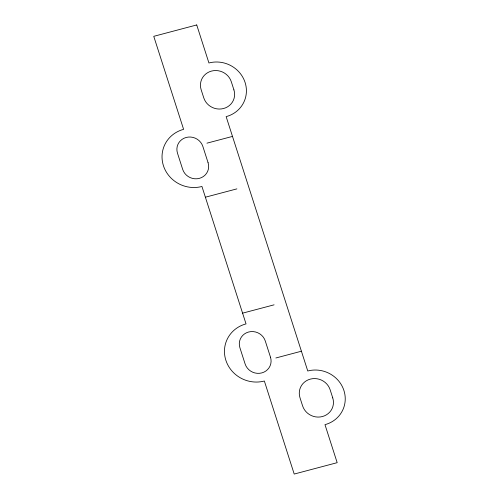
<?xml version="1.0" encoding="UTF-8"?>
<svg xmlns="http://www.w3.org/2000/svg" width="499" height="499" viewBox="0 0 499 499"><rect width="100%" height="100%" fill="white"/><g stroke="black" fill="none" stroke-linecap="round" stroke-linejoin="round"><path stroke-width="0.75" d="M206.942 143.169L232.49 136.408M205.382 197.211L236.882 188.878M242.589 313.16L274.082 304.827M275.866 357.983L301.415 351.215M196.731 24.95L153.761 36.327L183.607 129.347A30.969 29.372 22.2 0 0 163.423 165.687A30.969 29.372 22.2 0 0 201.939 186.483L246.032 323.895A30.969 29.372 22.2 0 0 225.847 360.228A30.969 29.372 22.2 0 0 264.358 381.024L294.21 474.05L337.174 462.673L324.98 424.655A29.092 27.588 22.2 0 0 343.936 390.53A29.092 27.588 22.2 0 0 307.758 370.994L226.147 116.629A29.092 27.588 22.2 0 0 245.103 82.497A29.092 27.588 22.2 0 0 208.925 62.968L196.731 24.95M233.912 89.857L231.311 81.755A15.906 15.082 22.2 0 0 211.526 71.07A15.906 15.082 22.2 0 0 201.159 89.739L203.76 97.841A15.906 15.082 22.2 0 0 223.546 108.52A15.906 15.082 22.2 0 0 233.912 89.857M332.746 397.89L330.145 389.781A15.906 15.082 22.2 0 0 310.359 379.103A15.906 15.082 22.2 0 0 299.993 397.765L302.594 405.868A15.906 15.082 22.2 0 0 322.379 416.553A15.906 15.082 22.2 0 0 332.746 397.89M208.064 162.662L202.862 146.45A13.392 12.7 22.2 0 0 186.208 137.456A13.392 12.7 22.2 0 0 177.482 153.168L182.684 169.379A13.392 12.7 22.2 0 0 199.338 178.374A13.392 12.7 22.2 0 0 208.064 162.662M270.489 357.203L265.287 340.992A13.392 12.7 22.2 0 0 248.633 332.003A13.392 12.7 22.2 0 0 239.9 347.716L245.103 363.927A13.392 12.7 22.2 0 0 261.757 372.921A13.392 12.7 22.2 0 0 270.489 357.203"/></g></svg>
